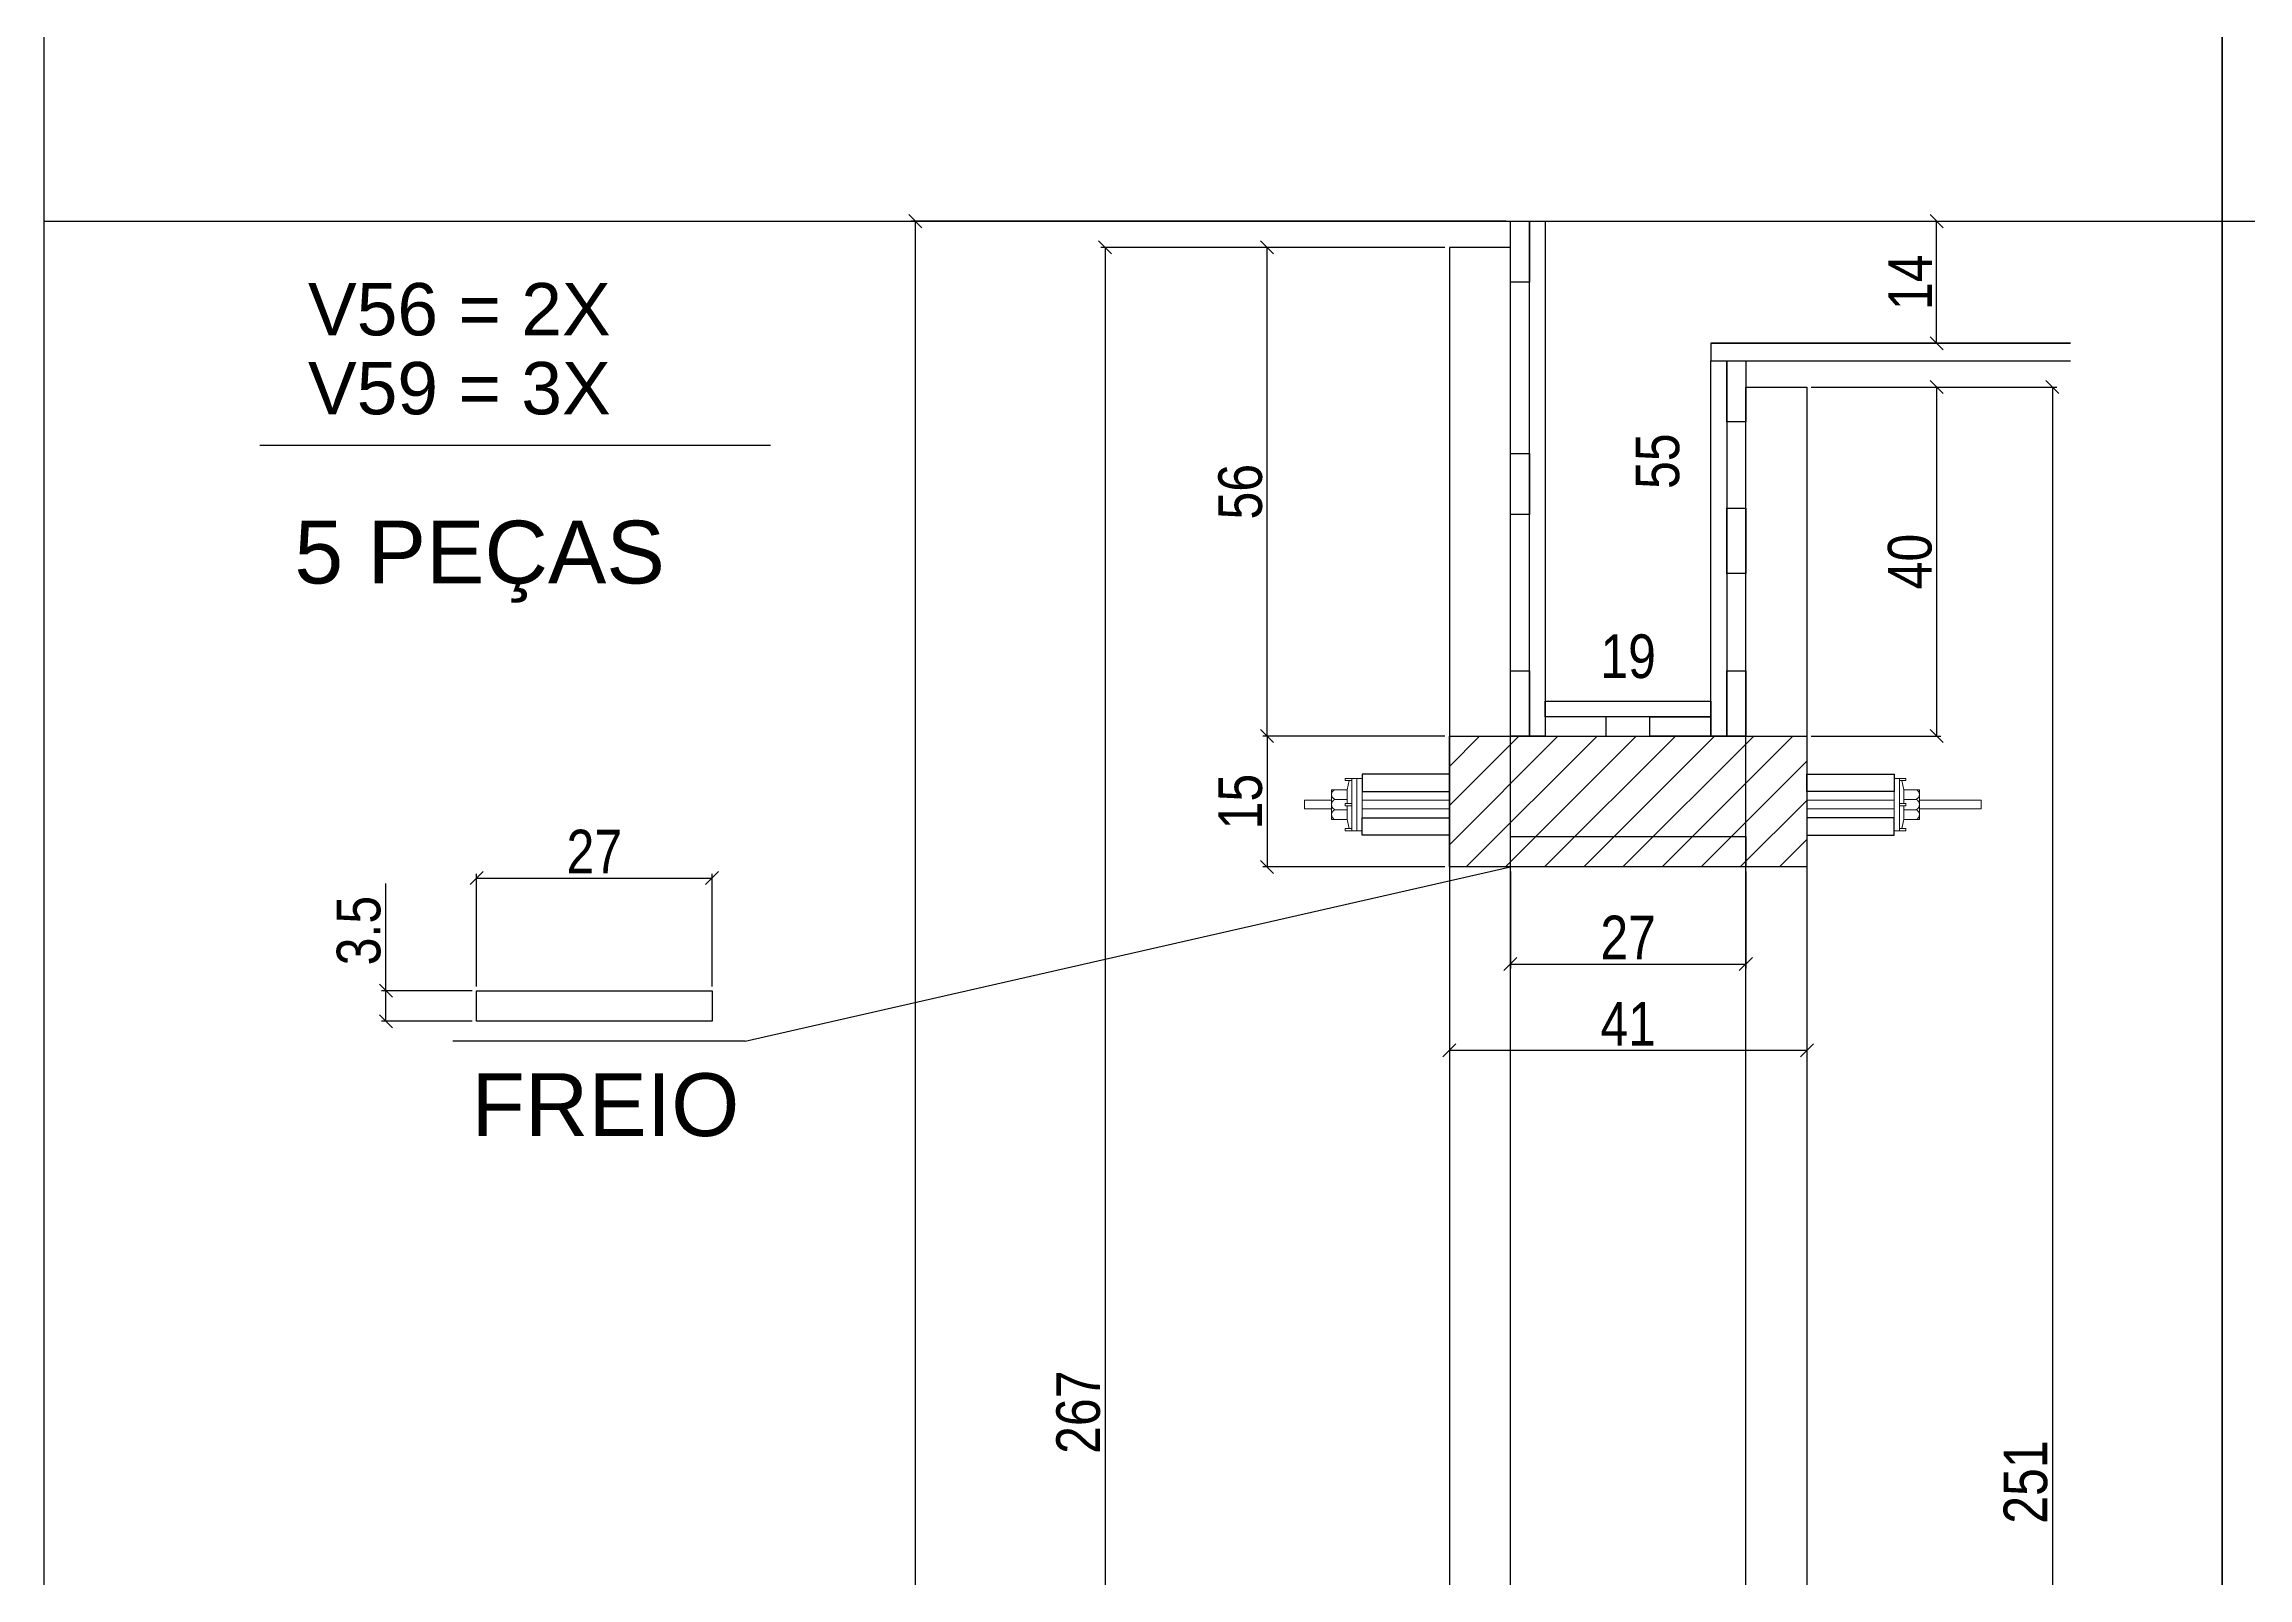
# Model space of a CAD drawing. Header units: millimetres. Extents: x 4248 to 7961, y 1155 to 5765.
# Drawn here: x 4248 to 4753, y 2313 to 2665 of the extents above; entities that cross this region are included whole.
import ezdxf

# ---------------------------------------------------------------- set-up
doc = ezdxf.new("R2010")
doc.units = ezdxf.units.MM
for name, color, linetype in [('1', 1, 'Continuous'), ('COTA', 241, 'Continuous'), ('GARFOS OK', 3, 'Continuous'), ('Hachura', 253, 'Continuous'), ('Painéis', 200, 'Continuous'), ('Resinado', 41, 'Continuous'), ('SARR_3.5x7', 81, 'Continuous'), ('SARR_7x7', 40, 'Continuous'), ('TIRAS REESCORAMENTO', 252, 'Continuous'), ('VIGAS', 3, 'Continuous')]:
    doc.layers.add(name, color=color, linetype=linetype)
doc.layers.add('BARRA_ANCORAGEM', color=1, linetype='Continuous', lineweight=15)
doc.styles.add('COTA TECNICA 2X', font='techl___.ttf', dxfattribs={"height": 10})
doc.styles.add('R80-50', font='arial.ttf', dxfattribs={"height": 10})
doc.dimstyles.new('SECAO', dxfattribs={"dimscale": 0.333333, "dimtxt": 5, "dimasz": 9, "dimexe": 3, "dimexo": 3, "dimgap": 3, "dimtad": 1, "dimdec": 1, "dimlfac": 0.5, "dimzin": 12, "dimdsep": 46, "dimtxsty": 'COTA TECNICA 2X', "dimblk1": 'OBLIQUE', "dimblk2": 'OBLIQUE', "dimsah": 1, "dimcen": 0.9, "dimclrd": 4, "dimclre": 4, "dimclrt": 240, "dimadec": 1, "dimazin": 3, "dimtfac": 1, "dimtdec": 1, "dimtmove": 0, "dimatfit": 3, "dimfxl": 1, "dimtolj": 1, "dimtzin": 12, "dimarcsym": 0})

# ---------------------------------------------------------------- blocks, each defined once
blk = doc.blocks.new('_Oblique')
at = {"layer": '1', "color": 0, "lineweight": -2}
blk.add_line((-0.5, -0.5), (0.5, 0.5), dxfattribs=at)
blk = doc.blocks.new('*D270')
at = {"layer": 'COTA', "color": 4, "lineweight": -2, "transparency": 16777216}
for p, q in [((4568.85, 2618.14), (4489.89, 2618.14)), ((4490.89, 2618.14), (4490.89, 2084.05)), ((4568.85, 2084.05), (4489.89, 2084.05))]:
    blk.add_line(p, q, dxfattribs=at)
at = {"layer": 'Defpoints', "color": 0, "transparency": 16777216}
for p in [(4569.85, 2618.14), (4490.89, 2084.05), (4569.85, 2084.05)]:
    blk.add_point(p, dxfattribs=at)
at = {"layer": 'COTA', "color": 4, "lineweight": -2, "transparency": 16777216, "xscale": 3, "yscale": 3, "zscale": 3}
for p, rotation in [((4490.89, 2618.14), 90), ((4490.89, 2084.05), 270)]:
    blk.add_blockref('_Oblique', p, dxfattribs=dict(at, rotation=rotation))
at = {"layer": 'COTA', "color": 240, "transparency": 16777216, "insert": (4484.78, 2351.1), "char_height": 10, "attachment_point": 5, "rotation": 90, "style": 'COTA TECNICA 2X'}
blk.add_mtext('\\A1;267', dxfattribs=at)
blk = doc.blocks.new('*D276')
at = {"layer": 'COTA', "color": 4, "lineweight": -2, "transparency": 16777216}
for p, q in [((4568.85, 2618.14), (4527.05, 2618.14)), ((4528.05, 2506.09), (4528.05, 2618.14)), ((4568.85, 2506.09), (4527.05, 2506.09))]:
    blk.add_line(p, q, dxfattribs=at)
at = {"layer": 'Defpoints', "color": 0, "transparency": 16777216}
for p in [(4528.05, 2618.14), (4569.85, 2618.14), (4569.85, 2506.09)]:
    blk.add_point(p, dxfattribs=at)
at = {"layer": 'COTA', "color": 4, "lineweight": -2, "transparency": 16777216, "xscale": 3, "yscale": 3, "zscale": 3}
for p, rotation in [((4528.05, 2618.14), 90), ((4528.05, 2506.09), 270)]:
    blk.add_blockref('_Oblique', p, dxfattribs=dict(at, rotation=rotation))
at = {"layer": 'COTA', "color": 240, "transparency": 16777216, "insert": (4521.94, 2562.12), "char_height": 10, "attachment_point": 5, "rotation": 90, "style": 'COTA TECNICA 2X'}
blk.add_mtext('\\A1;56', dxfattribs=at)
blk = doc.blocks.new('*D277')
at = {"layer": 'COTA', "color": 4, "lineweight": -2, "transparency": 16777216}
for p, q in [((4652.85, 2586.12), (4682.6, 2586.12)), ((4681.6, 2586.12), (4681.6, 2506.09)), ((4652.85, 2506.09), (4682.6, 2506.09))]:
    blk.add_line(p, q, dxfattribs=at)
at = {"layer": 'Defpoints', "color": 0, "transparency": 16777216}
for p in [(4651.85, 2586.12), (4651.85, 2506.09), (4681.6, 2506.09)]:
    blk.add_point(p, dxfattribs=at)
at = {"layer": 'COTA', "color": 4, "lineweight": -2, "transparency": 16777216, "xscale": 3, "yscale": 3, "zscale": 3}
for p, rotation in [((4681.6, 2586.12), 90), ((4681.6, 2506.09), 270)]:
    blk.add_blockref('_Oblique', p, dxfattribs=dict(at, rotation=rotation))
at = {"layer": 'COTA', "color": 240, "transparency": 16777216, "insert": (4675.5, 2546.11), "char_height": 10, "attachment_point": 5, "rotation": 90, "style": 'COTA TECNICA 2X'}
blk.add_mtext('\\A1;40', dxfattribs=at)
blk = doc.blocks.new('*D278')
at = {"layer": 'COTA', "color": 4, "lineweight": -2, "transparency": 16777216}
for p, q in [((4582.85, 2624.14), (4446.38, 2624.14)), ((4447.38, 2624.14), (4447.38, 1978.14)), ((4568.85, 1978.14), (4446.38, 1978.14))]:
    blk.add_line(p, q, dxfattribs=at)
at = {"layer": 'Defpoints', "color": 0, "transparency": 16777216}
for p in [(4583.85, 2624.14), (4447.38, 1978.14), (4569.85, 1978.14)]:
    blk.add_point(p, dxfattribs=at)
at = {"layer": 'COTA', "color": 4, "lineweight": -2, "transparency": 16777216, "xscale": 3, "yscale": 3, "zscale": 3}
for p, rotation in [((4447.38, 2624.14), 90), ((4447.38, 1978.14), 270)]:
    blk.add_blockref('_Oblique', p, dxfattribs=dict(at, rotation=rotation))
at = {"layer": 'COTA', "color": 240, "transparency": 16777216, "insert": (4441.16, 2301.14), "char_height": 10, "attachment_point": 5, "rotation": 90, "style": 'COTA TECNICA 2X'}
blk.add_mtext('\\A1;323', dxfattribs=at)
blk = doc.blocks.new('*D280')
at = {"layer": 'Defpoints', "color": 0, "transparency": 16777216}
for p in [(4616.88, 2624.14), (4623.74, 2624.14), (4616.88, 2514.09)]:
    blk.add_point(p, dxfattribs=at)
at = {"layer": 'COTA', "color": 240, "transparency": 16777216, "insert": (4617.63, 2569.12), "char_height": 10, "attachment_point": 5, "rotation": 90, "style": 'COTA TECNICA 2X'}
blk.add_mtext('\\A1;55', dxfattribs=at)
blk = doc.blocks.new('*D281')
at = {"layer": 'Defpoints', "color": 0, "transparency": 16777216}
for p in [(4591.85, 2518.25), (4629.85, 2518.25), (4629.85, 2518.25)]:
    blk.add_point(p, dxfattribs=at)
at = {"layer": 'COTA', "color": 240, "transparency": 16777216, "insert": (4610.85, 2524.34), "char_height": 10, "attachment_point": 5, "style": 'COTA TECNICA 2X'}
blk.add_mtext('\\A1;19', dxfattribs=at)
blk = doc.blocks.new('*D283')
at = {"layer": 'COTA', "color": 4, "lineweight": -2, "transparency": 16777216}
for p, q in [((4679.44, 2624.14), (4682.6, 2624.14)), ((4681.6, 2596.14), (4681.6, 2624.14)), ((4679.44, 2596.14), (4682.6, 2596.14))]:
    blk.add_line(p, q, dxfattribs=at)
at = {"layer": 'Defpoints', "color": 0, "transparency": 16777216}
for p in [(4678.44, 2624.14), (4681.6, 2624.14), (4678.44, 2596.14)]:
    blk.add_point(p, dxfattribs=at)
at = {"layer": 'COTA', "color": 4, "lineweight": -2, "transparency": 16777216, "xscale": 3, "yscale": 3, "zscale": 3}
for p, rotation in [((4681.6, 2624.14), 90), ((4681.6, 2596.14), 270)]:
    blk.add_blockref('_Oblique', p, dxfattribs=dict(at, rotation=rotation))
at = {"layer": 'COTA', "color": 240, "transparency": 16777216, "insert": (4675.53, 2610.14), "char_height": 10, "attachment_point": 5, "rotation": 90, "style": 'COTA TECNICA 2X'}
blk.add_mtext('\\A1;14', dxfattribs=at)
blk = doc.blocks.new('*D284')
at = {"layer": 'COTA', "color": 4, "lineweight": -2, "transparency": 16777216}
for p, q in [((4653.85, 2586.12), (4709.14, 2586.12)), ((4708.14, 2586.12), (4708.14, 2084.05)), ((4653.85, 2084.05), (4709.14, 2084.05))]:
    blk.add_line(p, q, dxfattribs=at)
at = {"layer": 'Defpoints', "color": 0, "transparency": 16777216}
for p in [(4652.85, 2586.12), (4652.85, 2084.05), (4708.14, 2084.05)]:
    blk.add_point(p, dxfattribs=at)
at = {"layer": 'COTA', "color": 4, "lineweight": -2, "transparency": 16777216, "xscale": 3, "yscale": 3, "zscale": 3}
for p, rotation in [((4708.14, 2586.12), 90), ((4708.14, 2084.05), 270)]:
    blk.add_blockref('_Oblique', p, dxfattribs=dict(at, rotation=rotation))
at = {"layer": 'COTA', "color": 240, "transparency": 16777216, "insert": (4702.03, 2335.09), "char_height": 10, "attachment_point": 5, "rotation": 90, "style": 'COTA TECNICA 2X'}
blk.add_mtext('\\A1;251', dxfattribs=at)
blk = doc.blocks.new('A$C51C4441F')
at = {"layer": 'BARRA_ANCORAGEM'}
for p, q in [((-2.25, 3.4), (-1.79, 5.5)), ((-2.25, 3.4), (-5.81, 3.39)), ((-5.81, 3.39), (-5.81, -3.39)), ((-2.25, 1.2), (-5.02, 1.2)), ((-2.25, 3.4), (-2.25, 3.4)), ((-2.25, 3.4), (-2.25, 0.25)), ((-2.25, -3.4), (-5.81, -3.39)), ((-2.25, -1.2), (-5.02, -1.2)), ((-2.25, -0.25), (-2.25, -3.4)), ((-2.25, -3.4), (-1.79, -5.5))]:
    blk.add_line(p, q, dxfattribs=at)
for points in [[(-2.7, 6), (-1.2, 6), (-1.2, 5.5), (-2.7, 5.5)], [(-1.2, -6), (0, -6), (0, 6), (-1.2, 6)], [(-2.7, 0.25), (-1.2, 0.25), (-1.2, -0.25), (-2.7, -0.25)], [(-2.7, -6), (-1.2, -6), (-1.2, -5.5), (-2.7, -5.5)]]:
    blk.add_lwpolyline(points, close=True, dxfattribs=at)
for centre, radius, start, end in [((-4.66, 2.3), 1.15, 107.7845, 252.2718), ((-4.52, 0), 1.3, 112.648, 247.4083), ((-4.66, -2.3), 1.15, 107.7845, 252.2718)]:
    blk.add_arc(centre, radius, start, end, dxfattribs=at)
blk = doc.blocks.new('*D286')
at = {"layer": 'COTA', "color": 4, "lineweight": -2, "transparency": 16777216}
for p, q in [((4325.98, 2447.71), (4325.98, 2472.31)), ((4345.76, 2447.71), (4324.98, 2447.71)), ((4325.98, 2440.71), (4325.98, 2447.71)), ((4345.76, 2440.71), (4324.98, 2440.71))]:
    blk.add_line(p, q, dxfattribs=at)
at = {"layer": 'Defpoints', "color": 0, "transparency": 16777216}
for p in [(4325.98, 2447.71), (4346.76, 2447.71), (4346.76, 2440.71)]:
    blk.add_point(p, dxfattribs=at)
at = {"layer": 'COTA', "color": 4, "lineweight": -2, "transparency": 16777216, "xscale": 3, "yscale": 3, "zscale": 3}
for p, rotation in [((4325.98, 2447.71), 90), ((4325.98, 2440.71), 270)]:
    blk.add_blockref('_Oblique', p, dxfattribs=dict(at, rotation=rotation))
at = {"layer": 'COTA', "color": 240, "transparency": 16777216, "insert": (4319.76, 2461.51), "char_height": 10, "attachment_point": 5, "rotation": 90, "style": 'COTA TECNICA 2X'}
blk.add_mtext('\\A1;3.5', dxfattribs=at)
blk = doc.blocks.new('*D464')
at = {"layer": 'COTA', "color": 4, "lineweight": -2, "transparency": 16777216}
for p, q in [((4346.76, 2448.71), (4346.76, 2474.54)), ((4346.76, 2473.54), (4400.76, 2473.54)), ((4400.76, 2448.71), (4400.76, 2474.54))]:
    blk.add_line(p, q, dxfattribs=at)
at = {"layer": 'Defpoints', "color": 0, "transparency": 16777216}
for p in [(4400.76, 2473.54), (4346.76, 2447.71), (4400.76, 2447.71)]:
    blk.add_point(p, dxfattribs=at)
at = {"layer": 'COTA', "color": 4, "lineweight": -2, "transparency": 16777216, "xscale": 3, "yscale": 3, "zscale": 3, "rotation": 180}
blk.add_blockref('_Oblique', (4346.76, 2473.54), dxfattribs=at)
at = {"layer": 'COTA', "color": 4, "lineweight": -2, "transparency": 16777216, "xscale": 3, "yscale": 3, "zscale": 3}
blk.add_blockref('_Oblique', (4400.76, 2473.54), dxfattribs=at)
at = {"layer": 'COTA', "color": 240, "transparency": 16777216, "insert": (4373.76, 2479.62), "char_height": 10, "attachment_point": 5, "style": 'COTA TECNICA 2X'}
blk.add_mtext('\\A1;27', dxfattribs=at)
blk = doc.blocks.new('*D465')
at = {"layer": 'COTA', "color": 4, "lineweight": -2, "transparency": 16777216}
for p, q in [((4568.85, 2506.09), (4527.05, 2506.09)), ((4528.05, 2506.09), (4528.05, 2476.09)), ((4568.85, 2476.09), (4527.05, 2476.09))]:
    blk.add_line(p, q, dxfattribs=at)
at = {"layer": 'Defpoints', "color": 0, "transparency": 16777216}
for p in [(4569.85, 2506.09), (4528.05, 2476.09), (4569.85, 2476.09)]:
    blk.add_point(p, dxfattribs=at)
at = {"layer": 'COTA', "color": 4, "lineweight": -2, "transparency": 16777216, "xscale": 3, "yscale": 3, "zscale": 3}
for p, rotation in [((4528.05, 2506.09), 90), ((4528.05, 2476.09), 270)]:
    blk.add_blockref('_Oblique', p, dxfattribs=dict(at, rotation=rotation))
at = {"layer": 'COTA', "color": 240, "transparency": 16777216, "insert": (4521.94, 2491.09), "char_height": 10, "attachment_point": 5, "rotation": 90, "style": 'COTA TECNICA 2X'}
blk.add_mtext('\\A1;15', dxfattribs=at)
blk = doc.blocks.new('*D466')
at = {"layer": 'COTA', "color": 4, "lineweight": -2, "transparency": 16777216}
for p, q in [((4583.85, 2475.09), (4583.85, 2452.85)), ((4637.85, 2475.09), (4637.85, 2452.85)), ((4583.85, 2453.85), (4637.85, 2453.85))]:
    blk.add_line(p, q, dxfattribs=at)
at = {"layer": 'Defpoints', "color": 0, "transparency": 16777216}
for p in [(4583.85, 2476.09), (4637.85, 2476.09), (4637.85, 2453.85)]:
    blk.add_point(p, dxfattribs=at)
at = {"layer": 'COTA', "color": 4, "lineweight": -2, "transparency": 16777216, "xscale": 3, "yscale": 3, "zscale": 3, "rotation": 180}
blk.add_blockref('_Oblique', (4583.85, 2453.85), dxfattribs=at)
at = {"layer": 'COTA', "color": 4, "lineweight": -2, "transparency": 16777216, "xscale": 3, "yscale": 3, "zscale": 3}
blk.add_blockref('_Oblique', (4637.85, 2453.85), dxfattribs=at)
at = {"layer": 'COTA', "color": 240, "transparency": 16777216, "insert": (4610.85, 2459.93), "char_height": 10, "attachment_point": 5, "style": 'COTA TECNICA 2X'}
blk.add_mtext('\\A1;27', dxfattribs=at)
blk = doc.blocks.new('*D467')
at = {"layer": 'COTA', "color": 4, "lineweight": -2, "transparency": 16777216}
for p, q in [((4569.85, 2475.09), (4569.85, 2433.06)), ((4651.85, 2475.09), (4651.85, 2433.06)), ((4569.85, 2434.06), (4651.85, 2434.06))]:
    blk.add_line(p, q, dxfattribs=at)
at = {"layer": 'Defpoints', "color": 0, "transparency": 16777216}
for p in [(4569.85, 2476.09), (4651.85, 2476.09), (4651.85, 2434.06)]:
    blk.add_point(p, dxfattribs=at)
at = {"layer": 'COTA', "color": 4, "lineweight": -2, "transparency": 16777216, "xscale": 3, "yscale": 3, "zscale": 3, "rotation": 180}
blk.add_blockref('_Oblique', (4569.85, 2434.06), dxfattribs=at)
at = {"layer": 'COTA', "color": 4, "lineweight": -2, "transparency": 16777216, "xscale": 3, "yscale": 3, "zscale": 3}
blk.add_blockref('_Oblique', (4651.85, 2434.06), dxfattribs=at)
at = {"layer": 'COTA', "color": 240, "transparency": 16777216, "insert": (4610.85, 2440.13), "char_height": 10, "attachment_point": 5, "style": 'COTA TECNICA 2X'}
blk.add_mtext('\\A1;41', dxfattribs=at)

msp = doc.modelspace()

# ---------------------------------------------------------------- hatches: boundary and pattern name
at = {"layer": 'COTA'}
h = msp.add_hatch(dxfattribs=at)
h.set_pattern_fill('ANSI31', color=256, scale=2, style=0)
h.set_pattern_definition([(45, (-20045.1055, -210790.974), (-4.49012806, 4.49012806), [])])
h.paths.add_polyline_path([(4651.85, 2476.09), (4651.85, 2506.09), (4569.85, 2506.09), (4569.85, 2476.09)])

# ---------------------------------------------------------------- linework, layer by layer
at = {"layer": 'BARRA_ANCORAGEM'}
for points in [[(4548.65, 2496.39), (4549.85, 2496.39), (4549.85, 2484.39), (4548.65, 2484.39)], [(4673.05, 2496.39), (4671.85, 2496.39), (4671.85, 2484.39), (4673.05, 2484.39)], [(4536.65, 2489.39), (4542.83, 2489.39), (4542.83, 2491.39), (4536.65, 2491.39)], [(4549.85, 2489.39), (4569.85, 2489.39), (4569.85, 2491.39), (4549.85, 2491.39)], [(4671.85, 2489.39), (4651.85, 2489.39), (4651.85, 2491.39), (4671.85, 2491.39)], [(4677.66, 2489.39), (4691.85, 2489.39), (4691.85, 2491.39), (4677.66, 2491.39)]]:
    msp.add_lwpolyline(points, close=True, dxfattribs=at)
at = {"layer": 'COTA', "color": 1}
msp.add_line((4247.57, 2624.14), (7744.04, 2624.14), dxfattribs=at)
at = {"layer": 'GARFOS OK', "color": 3}
for q in [(4583.85, 2476.09), (4341.34, 2436.17)]:
    msp.add_line((4408.36, 2436.17), q, dxfattribs=at)
at = {"layer": 'Hachura', "color": 7}
msp.add_line((4297.05, 2572.77), (4414.2, 2572.77), dxfattribs=at)
at = {"layer": 'Painéis'}
msp.add_lwpolyline([(4651.85, 2476.09), (4569.85, 2476.09), (4569.85, 2506.09), (4651.85, 2506.09)], close=True, dxfattribs=at)
at = {"layer": 'Resinado'}
msp.add_line((4629.85, 2596.14), (4712.33, 2596.14), dxfattribs=at)
at = {"layer": 'SARR_3.5x7', "linetype": 'Continuous'}
msp.add_lwpolyline([(4346.76, 2447.71), (4400.76, 2447.71), (4400.76, 2440.71), (4346.76, 2440.71)], close=True, dxfattribs=at)
at = {"layer": 'SARR_7x7', "linetype": 'Continuous'}
for points in [[(4569.85, 2084.05), (4583.85, 2084.05), (4583.85, 2618.14), (4569.85, 2618.14)], [(4651.85, 2084.05), (4637.85, 2084.05), (4637.85, 2586.12), (4651.85, 2586.12)], [(4583.85, 2483.09), (4637.85, 2483.09), (4637.85, 2476.09), (4583.85, 2476.09)]]:
    msp.add_lwpolyline(points, close=True, dxfattribs=at)
at = {"layer": 'TIRAS REESCORAMENTO', "linetype": 'ByBlock'}
for p, q in [((4591.85, 2624.14), (4712.81, 2624.14)), ((4629.85, 2592.14), (4712.33, 2592.14))]:
    msp.add_line(p, q, dxfattribs=at)
for points in [[(4583.85, 2624.14), (4588.25, 2624.14), (4588.25, 2610.14), (4583.85, 2610.14)], [(4633.45, 2592.14), (4637.85, 2592.14), (4637.85, 2578.14), (4633.45, 2578.14)], [(4583.85, 2570.86), (4588.25, 2570.86), (4588.25, 2556.86), (4583.85, 2556.86)], [(4633.45, 2558.36), (4637.85, 2558.36), (4637.85, 2543.36), (4633.45, 2543.36)], [(4583.85, 2521.09), (4588.25, 2521.09), (4588.25, 2506.09), (4583.85, 2506.09)], [(4633.45, 2521.09), (4637.85, 2521.09), (4637.85, 2506.09), (4633.45, 2506.09)], [(4629.85, 2510.49), (4591.85, 2510.49), (4591.85, 2514.09), (4629.85, 2514.09)], [(4605.85, 2506.09), (4605.85, 2510.49), (4591.85, 2510.49), (4591.85, 2506.09)], [(4615.81, 2506.09), (4615.81, 2510.49), (4629.85, 2510.49), (4629.85, 2506.09)], [(4549.85, 2493.39), (4569.85, 2493.39), (4569.85, 2497.39), (4549.85, 2497.39)], [(4671.85, 2493.39), (4651.85, 2493.39), (4651.85, 2497.39), (4671.85, 2497.39)], [(4549.85, 2487.39), (4569.85, 2487.39), (4569.85, 2483.39), (4549.85, 2483.39)], [(4671.85, 2487.39), (4651.85, 2487.39), (4651.85, 2483.39), (4671.85, 2483.39)]]:
    msp.add_lwpolyline(points, close=True, dxfattribs=at)
for points in [[(4591.85, 2506.09), (4588.25, 2506.09), (4588.25, 2624.14), (4591.85, 2624.14), (4591.85, 2506.09)], [(4712.33, 2596.14), (4629.85, 2596.14), (4629.85, 2592.14), (4712.33, 2592.14)], [(4633.45, 2506.09), (4629.85, 2506.09), (4629.85, 2592.14), (4633.45, 2592.14), (4633.45, 2506.09)]]:
    msp.add_lwpolyline(points, dxfattribs=at)
at = {"layer": 'VIGAS'}
for points in [[(4747.07, 1923.79), (4247.57, 1923.79), (4247.57, 2692.22), (4747.07, 2692.22)], [(5246.56, 1923.79), (4747.07, 1923.79), (4747.07, 2692.22), (5246.56, 2692.22)]]:
    msp.add_lwpolyline(points, close=True, dxfattribs=at)

# ---------------------------------------------------------------- block references
at = {"layer": 'BARRA_ANCORAGEM', "xscale": -1, "rotation": 180}
msp.add_blockref('A$C51C4441F', (4548.65, 2490.39), dxfattribs=at)
at = {"layer": 'BARRA_ANCORAGEM', "xscale": -1}
msp.add_blockref('A$C51C4441F', (4671.85, 2490.39), dxfattribs=at)

# ---------------------------------------------------------------- texts
at = {"layer": 'VIGAS', "color": 7, "style": 'R80-50'}
for s, p in [('V56 = 2X', (4308.09, 2597.96)), ('V59 = 3X', (4308.09, 2579.86))]:
    msp.add_text(s, height=12, dxfattribs=at).set_placement(p)
at = {"layer": 'VIGAS', "color": 7, "char_height": 14.4, "attachment_point": 1, "style": 'R80-50'}
for s, insert in [('5 PEÇAS', (4304.98, 2555.48)), ('FREIO', (4345.57, 2428.8))]:
    msp.add_mtext_dynamic_manual_height_columns(s, width=162.221, gutter_width=50, heights=[0], dxfattribs=dict(at, insert=insert))

# ---------------------------------------------------------------- dimensions: what is measured, and where the dimension line sits
at = {"layer": 'COTA', "color": 3}
for base, p1, p2, picture, middle in [((4447.38, 1978.14), (4583.85, 2624.14), (4569.85, 1978.14), '*D278', (4441.16, 2301.14)), ((4681.6, 2624.14), (4678.44, 2596.14), (4678.44, 2624.14), '*D283', (4675.53, 2610.14)), ((4490.89, 2084.05), (4569.85, 2618.14), (4569.85, 2084.05), '*D270', (4484.78, 2351.1)), ((4528.05, 2618.14), (4569.85, 2506.09), (4569.85, 2618.14), '*D276', (4521.94, 2562.12)), ((4681.6, 2506.09), (4651.85, 2586.12), (4651.85, 2506.09), '*D277', (4675.5, 2546.11)), ((4708.14, 2084.05), (4652.85, 2586.12), (4652.85, 2084.05), '*D284', (4702.03, 2335.09)), ((4528.05, 2476.09), (4569.85, 2506.09), (4569.85, 2476.09), '*D465', (4521.94, 2491.09)), ((4325.98, 2447.71), (4346.76, 2440.71), (4346.76, 2447.71), '*D286', (4319.76, 2461.51))]:
    dim = msp.add_linear_dim(base=base, p1=p1, p2=p2, angle=90, dimstyle='SECAO', dxfattribs=at)
    dim.commit()
    dim.dimension.update_dxf_attribs({"geometry": picture, "text_midpoint": middle})
dim = msp.add_linear_dim(base=(4623.74, 2624.14), p1=(4616.88, 2514.09), p2=(4616.88, 2624.14), angle=90, dimstyle='SECAO', override={"dimse1": 1, "dimse2": 1, "dimsd1": 1, "dimsd2": 1}, dxfattribs=at)
dim.commit()
dim.dimension.update_dxf_attribs({"geometry": '*D280', "text_midpoint": (4623.74, 2569.12), "dimtype": 160})
dim = msp.add_linear_dim(base=(4629.85, 2518.25), p1=(4591.85, 2518.25), p2=(4629.85, 2518.25), dimstyle='SECAO', override={"dimse1": 1, "dimse2": 1, "dimsd1": 1, "dimsd2": 1}, dxfattribs=at)
dim.commit()
dim.dimension.update_dxf_attribs({"geometry": '*D281', "text_midpoint": (4610.85, 2524.34)})
for base, p1, p2, picture, middle in [((4400.76, 2473.54), (4346.76, 2447.71), (4400.76, 2447.71), '*D464', (4373.76, 2479.62)), ((4651.85, 2434.06), (4569.85, 2476.09), (4651.85, 2476.09), '*D467', (4610.85, 2440.13)), ((4637.85, 2453.85), (4583.85, 2476.09), (4637.85, 2476.09), '*D466', (4610.85, 2459.93))]:
    dim = msp.add_linear_dim(base=base, p1=p1, p2=p2, dimstyle='SECAO', dxfattribs=at)
    dim.commit()
    dim.dimension.update_dxf_attribs({"geometry": picture, "text_midpoint": middle})

doc.saveas('drawing.dxf')
